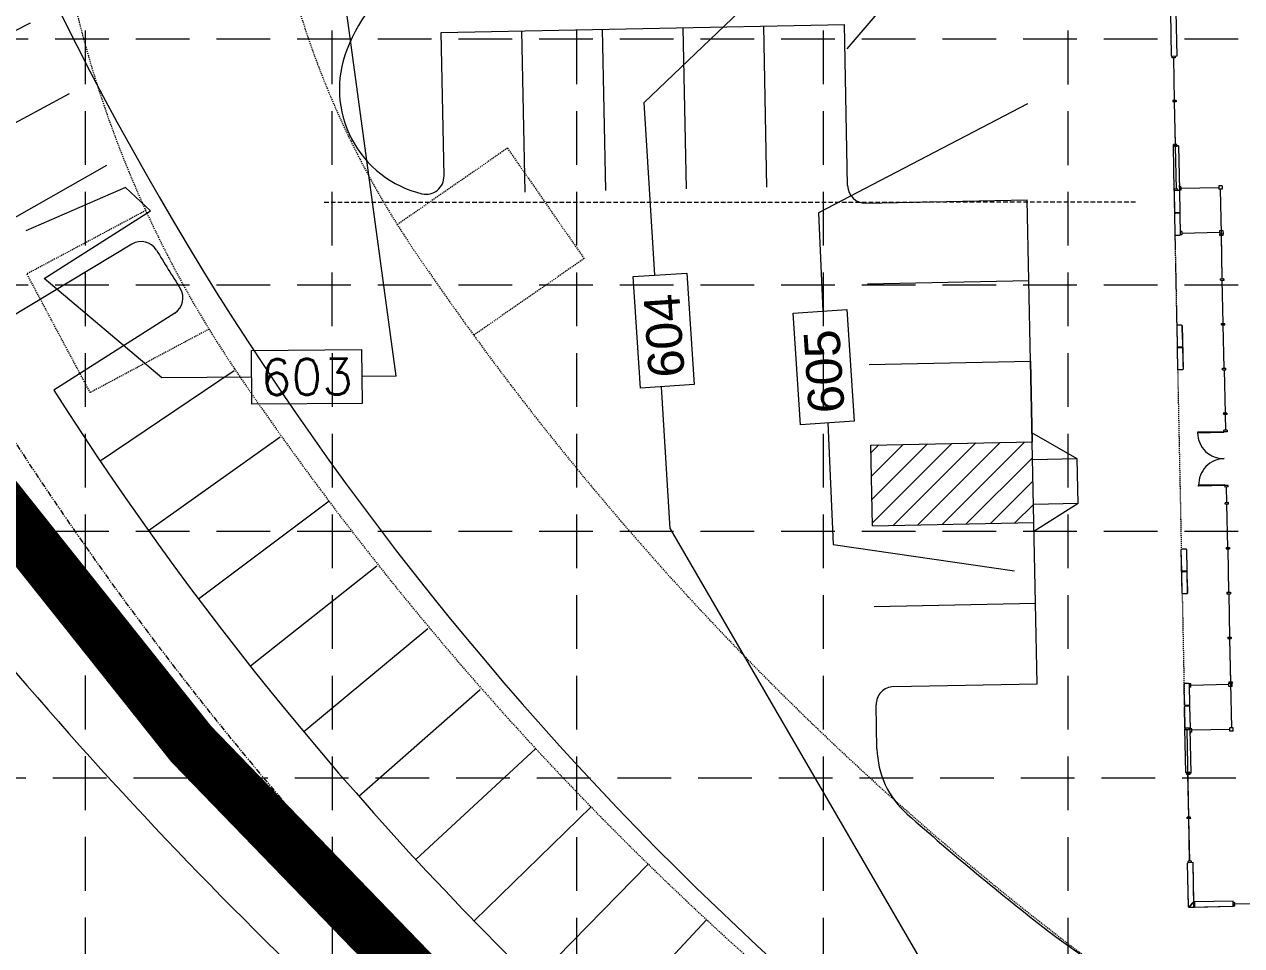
# Model space of a CAD drawing. Extents: x 2140663 to 2528301, y 336313 to 7007653.
# Drawn here: x 2527414.5 to 2527550.3, y 7006232.9 to 7006335.7 of the extents above; entities that cross this region are included whole.
import ezdxf

# ---------------------------------------------------------------- set-up
doc = ezdxf.new("R2010")
doc.units = 0
doc.header["$MEASUREMENT"] = 0
for name, pattern in [('HIDDEN', [0.375, 0.25, -0.125]), ('PHANTOM2', [1.25, 0.625, -0.125, 0.125, -0.125, 0.125, -0.125]), ('xdrc002ar$0$HIDDEN2', [0.1875, 0.125, -0.0625]), ('xdrc002ar$0$xdrc002WS$0$DASHED', [0.75, 0.5, -0.25]), ('xdrc002ar$0$XR3$0$HIDDEN2', [0.1875, 0.125, -0.0625]), ('xdrc002pt$0$HIDDEN2', [0.1875, 0.125, -0.0625])]:
    doc.linetypes.add(name, pattern=pattern)
for name, color, linetype in [('1 PROPOSED CONTOURS', 43, 'Continuous'), ('GRID', 254, 'HIDDEN'), ('LIMITS OF DISTURBANCE', 1, 'HIDDEN'), ('xdrc002ar$0$BASE1$0$awa', 7, 'Continuous'), ('xdrc002ar$0$WINDOWS', 8, 'Continuous'), ('xdrc002ar$0$xdrc002ar$0$C-PKNG-FACE-N', 1, 'Continuous'), ('xdrc002ar$0$xdrc002ar$0$C-PKNG-STRP-N', 6, 'Continuous'), ('xdrc002ar$0$xdrc002ar$0$l-walk-n', 2, 'Continuous'), ('xdrc002ar$0$xdrc002WS$0$C-SSWR-SERV-N', 7, 'xdrc002ar$0$xdrc002WS$0$DASHED'), ('xdrc002ar$0$XR3$0$BASE1$0$awa', 4, 'Continuous'), ('xdrc002ar$0$XR3$0$WINDOWS', 2, 'Continuous'), ('xdrc002bs$0$v-rail-road-exist-demo', 14, 'xdrc002bs$0$TRACKS'), ('xdrc002bs$0$v-rail-road-exst', 14, 'xdrc002bs$0$TRACKS'), ('xdrc002pt$0$V-ESMT-ACCS-N', 2, 'xdrc002pt$0$HIDDEN2'), ('xdrc002pt$0$v-prop-line', 3, 'PHANTOM2')]:
    doc.layers.add(name, color=color, linetype=linetype)
doc.styles.get("Standard").update_dxf_attribs({"font": 'ARIAL.TTF'})
doc.linetypes.add('xdrc002bs$0$TRACKS', pattern='A,0.15,[130,ltypeshp.shx,S=0.25,R=0,X=0,Y=0],0.15', length=0.3)

msp = doc.modelspace()

# ---------------------------------------------------------------- hatches: boundary and pattern name
at = {"layer": 'xdrc002ar$0$xdrc002ar$0$C-PKNG-STRP-N', "lineweight": 0}
h = msp.add_hatch(dxfattribs=at)
h.set_pattern_fill('ANSI31', scale=15, style=0)
h.set_pattern_definition([(45, (0, -12.47937491443008), (-1.325825214724776, 1.325825214724777), [])])
h.paths.add_polyline_path([(2527526.956444144, 7006289.097603901), (2527508.960125435, 7006288.732279034), (2527509.142787528, 7006279.734136461), (2527527.139116655, 7006280.099461542)])

# ---------------------------------------------------------------- linework, layer by layer
at = {"layer": '1 PROPOSED CONTOURS', "color": 43, "lineweight": 0}
for p, q in [((2527483.662447914, 7006326.966775159), (2527506.096656164, 7006348.375172753)), ((2527506.317761668, 7006332.950467709), (2527517.583468629, 7006346.184811178)), ((2527456.007538206, 7006296.421548789, 603), (2527450.52705451, 7006336.636032698, 603)), ((2527484.847857965, 7006307.695298392), (2527483.662447914, 7006326.966775159)), ((2527526.446435927, 7006326.814785193), (2527503.123218398, 7006314.6518237)), ((2527503.123218398, 7006314.6518237), (2527503.611105037, 7006303.678156928)), ((2527482.453932407, 7006307.537090255), (2527488.440872565, 7006307.932751117)), ((2527483.276655786, 7006295.088055952), (2527482.453932407, 7006307.537090255)), ((2527488.440872565, 7006307.932751117), (2527489.263595947, 7006295.483716817)), ((2527500.305123506, 7006303.459673451), (2527506.292063664, 7006303.855334314)), ((2527501.127846885, 7006291.010639149), (2527500.305123506, 7006303.459673451)), ((2527506.292063664, 7006303.855334314), (2527507.114787045, 7006291.406300013)), ((2527489.263595947, 7006295.483716817), (2527483.276655786, 7006295.088055952)), ((2527486.588723046, 7006279.39366477), (2527485.613842613, 7006295.242514379)), ((2527507.114787045, 7006291.406300013), (2527501.127846885, 7006291.010639149)), ((2527504.165374948, 7006291.211381255), (2527504.768583076, 7006277.643875101)), ((2527486.588723046, 7006279.39366477), (2527514.613686951, 7006231.10581178)), ((2527504.768583076, 7006277.643875101), (2527524.991266046, 7006274.685956298))]:
    msp.add_line(p, q, dxfattribs=at)
at = {"layer": '1 PROPOSED CONTOURS', "color": 43, "lineweight": 0, "extrusion": (-0.3988308467314095, 0.9170245120472557, 0), "elevation": 5416949.513630029}
msp.add_lwpolyline([(-5112046.929398056, 603.0000000000002), (-5112034.823138246, 603.0000000000002)], dxfattribs=at)
at = {"layer": '1 PROPOSED CONTOURS', "color": 43, "lineweight": 0, "extrusion": (0.6828087356608901, 0.7305971738962429, 0), "elevation": 6844544.158706039}
msp.add_lwpolyline([(2937440.823602217, 603.0000000000005), (2937444.65498633, 603.0000000000005)], dxfattribs=at)
at = {"layer": '1 PROPOSED CONTOURS', "color": 43, "lineweight": 0, "extrusion": (-0.5382053136360135, 0.8428137637544609, 0), "elevation": 4544743.117800077}
msp.add_lwpolyline([(-5900973.43519097, 603), (-5900987.487349097, 603)], dxfattribs=at)
at = {"layer": '1 PROPOSED CONTOURS', "color": 43, "lineweight": 0, "extrusion": (1, 0, 0)}
for points, elevation in [([(7006314.87380118, 603), (7006314.87380118, 603)], 2527428.578969968), ([(7006307.310855008, 603), (7006307.310855008, 603)], 2527416.735617687)]:
    msp.add_lwpolyline(points, dxfattribs=dict(at, elevation=elevation))
at = {"layer": '1 PROPOSED CONTOURS', "color": 43, "lineweight": 0, "extrusion": (0.6448190577546232, 0.764335255471341, 0), "elevation": 6984894.16636735}
msp.add_lwpolyline([(2585989.578777582, 603.0000000000005), (2586006.762223966, 603.0000000000005)], dxfattribs=at)
at = {"layer": '1 PROPOSED CONTOURS', "color": 43, "linetype": 'Continuous', "lineweight": 0, "elevation": 603}
for points in [[(2527439.862112425, 7006299.303705405), (2527452.147499028, 7006299.393435748)], [(2527439.905934221, 7006293.303865436), (2527439.862112425, 7006299.303705405)], [(2527452.191320823, 7006293.39359578), (2527439.905934221, 7006293.303865436)]]:
    msp.add_lwpolyline(points, dxfattribs=at)
at = {"layer": '1 PROPOSED CONTOURS', "color": 43, "linetype": 'Continuous', "lineweight": 0, "extrusion": (0.9999733281205588, 0.007303632486191907, 0), "elevation": 2578556.171457941}
msp.add_lwpolyline([(6987652.940651229, 603.0000000000005), (6987646.940651229, 603.0000000000005)], dxfattribs=at)
at = {"layer": '1 PROPOSED CONTOURS', "color": 43, "lineweight": 0, "elevation": 603}
for points in [[(2527439.884023323, 7006296.30378542), (2527429.86953157, 7006296.230641301)], [(2527456.007538206, 7006296.421548789), (2527452.169409925, 7006296.393515763)]]:
    msp.add_lwpolyline(points, dxfattribs=at)
at = {"layer": 'GRID', "color": 253, "linetype": 'HIDDEN', "lineweight": 0, "ltscale": 24}
for p, q in [((2527421.368363672, 7006032.007577593), (2527421.22060479, 7007623.464267181)), ((2527448.923389785, 7006032.003245368), (2527448.642908241, 7007623.487741725)), ((2527476.162591924, 7006031.998962794), (2527476.168752994, 7007623.471191216)), ((2527503.695680559, 7006031.994634018), (2527503.666313902, 7007623.464716725)), ((2527530.983350792, 7006031.990343825), (2527531.038154987, 7007623.461265043)), ((2527228.947377252, 7006334.061803108), (2528272.331315909, 7006334.061803108)), ((2527228.947377252, 7006306.604331039), (2528272.331315909, 7006306.604331039)), ((2527228.947377252, 7006279.146858971), (2528272.331315909, 7006279.146858971)), ((2527228.686696025, 7006251.597585191), (2528272.070634682, 7006251.597585191))]:
    msp.add_line(p, q, dxfattribs=at)
at = {"layer": 'LIMITS OF DISTURBANCE', "ltscale": 70, "const_width": 6}
msp.add_lwpolyline([(2527323.279507909, 7007478.034385583), (2527323.279507909, 7007463.102355542), (2527345.362386929, 7006446.874516389, 0.3527120601780434), (2527681.725039883, 7006131.321992346), (2528205.897920626, 7006144.525554366), (2528183.386823632, 7007495.015237641)], format="xyb", close=True, dxfattribs=at)
at = {"layer": 'xdrc002ar$0$BASE1$0$awa', "color": 7, "lineweight": 0}
for p, q in [((2527542.384263408, 7006337.020264111), (2527542.482590694, 7006332.176857538)), ((2527542.98703482, 7006337.094967849), (2527543.087901224, 7006332.126633256)), ((2527542.546346361, 7006332.115639006), (2527542.482590694, 7006332.176857538)), ((2527543.087901224, 7006332.126633256), (2527542.546346361, 7006332.115639006)), ((2527542.850802531, 7006317.118733534), (2527542.789583999, 7006317.054977867)), ((2527542.78959299, 7006317.05498723), (2527542.837163673, 7006314.711749978)), ((2527543.392357394, 7006317.129727783), (2527542.850802531, 7006317.118733534)), ((2527543.392357394, 7006317.129727783), (2527543.442464839, 7006314.661534687)), ((2527542.900909976, 7006314.650540438), (2527542.83715431, 7006314.711758969)), ((2527542.902178544, 7006314.588053338), (2527542.840960011, 7006314.52429767)), ((2527542.840969002, 7006314.524307034), (2527542.888541608, 7006312.180975101)), ((2527543.442464839, 7006314.661534687), (2527542.900909976, 7006314.650540438)), ((2527543.443733406, 7006314.599047587), (2527542.902178544, 7006314.588053338)), ((2527543.443733406, 7006314.599047587), (2527543.492574207, 7006312.193246908)), ((2527542.952287911, 7006312.119765558), (2527542.888532244, 7006312.180984092)), ((2527543.431355674, 7006312.129491241), (2527542.952287911, 7006312.119765558)), ((2527543.492574207, 7006312.193246908), (2527543.431355674, 7006312.129491241)), ((2527543.481579957, 7006312.734801771), (2527543.492574207, 7006312.193246908)), ((2527547.991603902, 7006307.137691337), (2527548.366526509, 7006307.14530274)), ((2527543.15525867, 7006302.121829629), (2527543.094040137, 7006302.058073961)), ((2527543.094049128, 7006302.058083325), (2527543.141619811, 7006299.714846082)), ((2527543.634326433, 7006302.131555311), (2527543.15525867, 7006302.121829629)), ((2527543.6980821, 7006302.070336778), (2527543.634326433, 7006302.131555311)), ((2527543.6980821, 7006302.070336778), (2527543.74565241, 7006299.72711789)), ((2527543.729373425, 7006300.528988322), (2527543.6980821, 7006302.070336778)), ((2527548.093089281, 7006302.138723372), (2527548.468011888, 7006302.146334775)), ((2527543.205366114, 7006299.653636542), (2527543.141610448, 7006299.714855073)), ((2527543.206636604, 7006299.59105475), (2527543.145418072, 7006299.527299084)), ((2527543.145427063, 7006299.527308447), (2527543.192997746, 7006297.184071205)), ((2527543.684433878, 7006299.663362225), (2527543.205366114, 7006299.653636542)), ((2527543.685704367, 7006299.600780431), (2527543.206636604, 7006299.59105475)), ((2527543.74565241, 7006299.72711789), (2527543.684433878, 7006299.663362225)), ((2527543.749460034, 7006299.5395619), (2527543.685704367, 7006299.600780431)), ((2527543.749460034, 7006299.5395619), (2527543.797030345, 7006297.196343012)), ((2527543.256744049, 7006297.122861662), (2527543.192988382, 7006297.184080196)), ((2527543.735811812, 7006297.132587345), (2527543.256744049, 7006297.122861662)), ((2527543.797030345, 7006297.196343012), (2527543.735811812, 7006297.132587344)), ((2527543.786036095, 7006297.737897875), (2527543.797030345, 7006297.196343012)), ((2527548.194574661, 7006297.139755405), (2527548.569497267, 7006297.147366811)), ((2527543.662685567, 7006277.126989801), (2527543.601467034, 7006277.063234136)), ((2527543.649047637, 7006274.719960496), (2527543.601476025, 7006277.063243499)), ((2527544.14175333, 7006277.136715484), (2527543.662685567, 7006277.126989801)), ((2527544.205508997, 7006277.075496952), (2527544.14175333, 7006277.136715485)), ((2527544.216503246, 7006276.533942089), (2527544.205508997, 7006277.075496952)), ((2527544.253080236, 7006274.732232303), (2527544.205508997, 7006277.075496952)), ((2527548.597133332, 7006277.31051581), (2527548.972055939, 7006277.318127214)), ((2527543.71279394, 7006274.658750955), (2527543.649038274, 7006274.719969487)), ((2527543.71406443, 7006274.596169163), (2527543.652845898, 7006274.532413497)), ((2527543.700424643, 7006272.189231379), (2527543.652854889, 7006274.53242286)), ((2527544.191861704, 7006274.668476637), (2527543.71279394, 7006274.658750955)), ((2527544.193132193, 7006274.605894845), (2527543.71406443, 7006274.596169163)), ((2527544.253080236, 7006274.732232303), (2527544.191861704, 7006274.668476637)), ((2527544.25688786, 7006274.544676313), (2527544.193132193, 7006274.605894845)), ((2527544.304457242, 7006272.201503186), (2527544.25688786, 7006274.544676313)), ((2527544.273165916, 7006273.742851642), (2527544.304457242, 7006272.201503186)), ((2527543.764170946, 7006272.128021836), (2527543.700415279, 7006272.18924037)), ((2527544.243238709, 7006272.137747519), (2527543.764170946, 7006272.128021836)), ((2527544.304457242, 7006272.201503186), (2527544.243238709, 7006272.137747519)), ((2527548.698618711, 7006272.311547846), (2527549.073541319, 7006272.319159249)), ((2527548.800104091, 7006267.31257988), (2527549.175026698, 7006267.320191284)), ((2527543.967141705, 7006262.130085906), (2527543.905923172, 7006262.066330239)), ((2527543.953503775, 7006259.7230566), (2527543.905932163, 7006262.066339603)), ((2527544.446209468, 7006262.139811588), (2527543.967141705, 7006262.130085906)), ((2527544.509965135, 7006262.078593056), (2527544.446209468, 7006262.139811588)), ((2527544.520959384, 7006261.537038193), (2527544.509965135, 7006262.078593056)), ((2527544.558804941, 7006259.672841308), (2527544.509965135, 7006262.078593056)), ((2527544.017250078, 7006259.661847059), (2527543.953494412, 7006259.723065591)), ((2527544.018518646, 7006259.59935996), (2527543.957300114, 7006259.535604293)), ((2527544.004880781, 7006257.192327492), (2527543.957309105, 7006259.535613656)), ((2527544.558804941, 7006259.672841308), (2527544.017250078, 7006259.661847059)), ((2527544.560073508, 7006259.610354209), (2527544.018518646, 7006259.59935996)), ((2527544.610181947, 7006257.142112199), (2527544.560073508, 7006259.610354209)), ((2527544.068627084, 7006257.131117949), (2527544.004871417, 7006257.192336483)), ((2527544.610181947, 7006257.142112199), (2527544.068627084, 7006257.131117949)), ((2527544.37308319, 7006242.134215631), (2527544.311864658, 7006242.070459964)), ((2527544.410745427, 7006237.199789915), (2527544.311864658, 7006242.070459965)), ((2527544.914638053, 7006242.145209881), (2527544.37308319, 7006242.134215631)), ((2527545.014787389, 7006237.212052732), (2527544.914638053, 7006242.145209881)), ((2527544.477892286, 7006237.135315141), (2527544.410745427, 7006237.199789915)), ((2527544.477828154, 7006237.135314014), (2527544.414072486, 7006237.196532546)), ((2527544.950312637, 7006237.144905893), (2527544.477828154, 7006237.135314014)), ((2527544.950312637, 7006237.144905893), (2527545.01478739, 7006237.212052732)), ((2527549.398779921, 7006237.839506304), (2527545.066341018, 7006237.751552308)), ((2527545.14442135, 7006237.148846525), (2527545.077274489, 7006237.213321298)), ((2527549.348556736, 7006237.234195797), (2527545.144421349, 7006237.148846526)), ((2527549.409766575, 7006237.298325579), (2527549.348556736, 7006237.234195797)), ((2527549.409766575, 7006237.298325579), (2527549.398779921, 7006237.839506304))]:
    msp.add_line(p, q, dxfattribs=at)
at = {"layer": 'xdrc002ar$0$BASE1$0$awa', "color": 7, "linetype": 'xdrc002ar$0$HIDDEN2', "lineweight": 0}
for p, q in [((2527542.888541608, 7006312.180975101), (2527543.094058152, 7006302.058092724)), ((2527543.192988382, 7006297.184080196), (2527543.601485049, 7006277.063252897)), ((2527543.700424643, 7006272.189231379), (2527543.905941187, 7006262.066349001))]:
    msp.add_line(p, q, dxfattribs=at)
at = {"layer": 'xdrc002ar$0$BASE1$0$awa', "color": 7, "linetype": 'Continuous', "lineweight": 0}
msp.add_line((2527545.066347933, 7006237.751541723), (2527545.077274489, 7006237.213321298), dxfattribs=at)
at = {"layer": 'xdrc002ar$0$WINDOWS', "color": 7, "linetype": 'Continuous', "lineweight": 0}
for p, q in [((2527542.546346361, 7006332.115639006), (2527542.549729207, 7006331.94900674)), ((2527542.924651804, 7006331.956618143), (2527542.549729207, 7006331.94900674)), ((2527542.716361472, 7006331.952389586), (2527542.812772615, 7006327.203368433)), ((2527542.921268959, 7006332.12325041), (2527542.924651804, 7006331.956618143)), ((2527543.021062947, 7006327.20759699), (2527542.64614035, 7006327.199985587)), ((2527542.64614035, 7006327.199985587), (2527542.649523195, 7006327.033353321)), ((2527543.024445793, 7006327.040964725), (2527542.649523195, 7006327.033353321)), ((2527542.816155461, 7006327.036736168), (2527542.914257962, 7006322.204402063)), ((2527543.021062947, 7006327.20759699), (2527543.024445793, 7006327.040964725)), ((2527543.122548294, 7006322.208630621), (2527542.747625696, 7006322.201019217)), ((2527542.751008543, 7006322.034386952), (2527542.747625696, 7006322.201019217)), ((2527543.12593114, 7006322.041998357), (2527542.751008543, 7006322.034386952)), ((2527542.917640808, 7006322.037769799), (2527543.014051951, 7006317.288748645)), ((2527543.12593114, 7006322.041998357), (2527543.122548294, 7006322.208630621)), ((2527543.222342283, 7006317.292977203), (2527542.847419685, 7006317.285365799)), ((2527542.850802531, 7006317.118733534), (2527542.847419685, 7006317.285365799)), ((2527543.225725129, 7006317.126344937), (2527543.222342283, 7006317.292977203)), ((2527543.651595068, 7006312.571552351), (2527543.484962803, 7006312.568169505)), ((2527543.659206472, 7006312.196629754), (2527543.492574207, 7006312.193246908)), ((2527543.651595068, 7006312.571552351), (2527543.659206472, 7006312.196629754)), ((2527547.883775692, 7006312.449094799), (2527543.655823626, 7006312.363262019)), ((2527548.254469732, 7006312.664996535), (2527547.879547135, 7006312.657385131)), ((2527547.879547135, 7006312.657385131), (2527547.887158538, 7006312.282462533)), ((2527548.262081136, 7006312.290073936), (2527547.887158538, 7006312.282462533)), ((2527548.175745673, 7006307.30813059), (2527548.074683147, 7006312.286269519)), ((2527548.254469732, 7006312.664996535), (2527548.262081136, 7006312.290073936)), ((2527547.988221065, 7006307.304323602), (2527548.363143662, 7006307.311935007)), ((2527547.991603911, 7006307.137691337), (2527547.988221065, 7006307.304323602)), ((2527548.277231053, 7006302.309162624), (2527548.179128516, 7006307.141498324)), ((2527548.366526509, 7006307.14530274), (2527548.363143662, 7006307.311935007)), ((2527548.089706445, 7006302.305355637), (2527548.464629041, 7006302.312967041)), ((2527548.09308929, 7006302.138723372), (2527548.089706445, 7006302.305355637)), ((2527548.378716432, 7006297.310194658), (2527548.280613896, 7006302.142530358)), ((2527548.468011888, 7006302.146334775), (2527548.464629041, 7006302.312967041)), ((2527548.191191824, 7006297.306387671), (2527548.566114421, 7006297.313999075)), ((2527548.19457467, 7006297.139755406), (2527548.191191824, 7006297.306387671)), ((2527548.382099278, 7006297.143562393), (2527548.480201811, 7006292.311226694)), ((2527548.569497267, 7006297.147366811), (2527548.566114421, 7006297.313999075)), ((2527548.667950645, 7006292.315038233), (2527548.293028048, 7006292.307426829)), ((2527548.293028048, 7006292.307426829), (2527548.296410894, 7006292.140794564)), ((2527548.671333491, 7006292.148405967), (2527548.296410894, 7006292.140794564)), ((2527548.483584657, 7006292.144594427), (2527548.519104586, 7006290.394955641)), ((2527548.667950645, 7006292.315038233), (2527548.671333491, 7006292.148405967)), ((2527548.334962754, 7006290.224516401), (2527545.418898107, 7006290.165316609)), ((2527545.418898107, 7006290.165316609), (2527545.42058953, 7006290.082000477)), ((2527548.336654176, 7006290.141200269), (2527545.42058953, 7006290.082000477)), ((2527548.70650248, 7006290.398760055), (2527548.331579883, 7006290.391148652)), ((2527548.334962729, 7006290.224516387), (2527548.331579883, 7006290.391148652)), ((2527548.709885326, 7006290.23212779), (2527548.334962729, 7006290.224516387)), ((2527548.336654176, 7006290.141200269), (2527548.334962754, 7006290.224516401)), ((2527548.70650248, 7006290.398760055), (2527548.709885326, 7006290.23212779)), ((2527548.455053787, 7006284.309070947), (2527545.53898914, 7006284.249871129)), ((2527545.540680564, 7006284.166554996), (2527545.53898914, 7006284.249871129)), ((2527548.45674521, 7006284.225754814), (2527545.540680564, 7006284.166554996)), ((2527548.455053787, 7006284.309070947), (2527548.45674521, 7006284.225754814)), ((2527548.831667781, 7006284.233366231), (2527548.456745184, 7006284.225754828)), ((2527548.456745184, 7006284.225754828), (2527548.46012803, 7006284.059122562)), ((2527548.835050628, 7006284.066733966), (2527548.46012803, 7006284.059122562)), ((2527548.68317257, 7006282.313290762), (2527548.647652733, 7006284.062929551)), ((2527548.835050628, 7006284.066733966), (2527548.831667781, 7006284.233366231)), ((2527548.870921404, 7006282.317102301), (2527548.495998807, 7006282.309490898)), ((2527548.499381653, 7006282.142858633), (2527548.495998807, 7006282.309490898)), ((2527548.87430425, 7006282.150470037), (2527548.499381653, 7006282.142858633)), ((2527548.784657949, 7006277.314322798), (2527548.686555416, 7006282.146658498)), ((2527548.87430425, 7006282.150470037), (2527548.870921404, 7006282.317102301)), ((2527548.597133342, 7006277.310515811), (2527548.600516187, 7006277.143883545)), ((2527548.600516187, 7006277.143883545), (2527548.975438784, 7006277.151494948)), ((2527548.788040795, 7006277.147690532), (2527548.886143326, 7006272.315354832)), ((2527548.972055939, 7006277.318127214), (2527548.975438784, 7006277.151494948)), ((2527548.698618721, 7006272.311547846), (2527548.702001567, 7006272.144915579)), ((2527548.702001567, 7006272.144915579), (2527549.076924163, 7006272.152526983)), ((2527548.889526175, 7006272.148722567), (2527548.987628705, 7006267.316386866)), ((2527549.073541319, 7006272.319159249), (2527549.076924163, 7006272.152526983)), ((2527548.8001041, 7006267.31257988), (2527548.803486947, 7006267.145947615)), ((2527548.803486947, 7006267.145947615), (2527549.178409543, 7006267.153559018)), ((2527548.991011554, 7006267.149754602), (2527549.092074075, 7006262.17161567)), ((2527549.175026698, 7006267.320191284), (2527549.178409543, 7006267.153559018)), ((2527544.6765974, 7006262.081975902), (2527544.509965135, 7006262.078593056)), ((2527544.684208804, 7006261.707053305), (2527544.517576538, 7006261.703670459)), ((2527544.684208804, 7006261.707053305), (2527544.6765974, 7006262.081975902)), ((2527548.907932312, 7006262.001176418), (2527544.679980246, 7006261.915343637)), ((2527548.904549466, 7006262.167808684), (2527549.279472064, 7006262.175420086)), ((2527548.91216087, 7006261.792886086), (2527548.904549466, 7006262.167808684)), ((2527549.287083467, 7006261.800497489), (2527548.91216087, 7006261.792886086)), ((2527549.287083467, 7006261.800497489), (2527549.279472064, 7006262.175420087)), ((2527544.068627084, 7006257.131117949), (2527544.07200993, 7006256.964485685)), ((2527544.446932527, 7006256.972097089), (2527544.07200993, 7006256.964485685)), ((2527544.436538686, 7006247.219880962), (2527544.238642196, 7006256.967868502)), ((2527544.443549681, 7006257.138729353), (2527544.446932527, 7006256.972097089)), ((2527544.543317003, 7006252.224389497), (2527544.168394405, 7006252.216778093)), ((2527544.168394405, 7006252.216778093), (2527544.171777252, 7006252.050145828)), ((2527544.546699849, 7006252.057757231), (2527544.171777252, 7006252.050145828)), ((2527544.543317003, 7006252.224389497), (2527544.546699849, 7006252.057757231)), ((2527544.644829018, 7006247.224109519), (2527544.26990642, 7006247.216498116)), ((2527544.273289267, 7006247.049865849), (2527544.26990642, 7006247.216498116)), ((2527544.648211864, 7006247.057477253), (2527544.273289267, 7006247.049865849)), ((2527544.53633261, 7006242.304230714), (2527544.439921532, 7006247.053248696)), ((2527544.648211864, 7006247.057477253), (2527544.644829018, 7006247.224109519)), ((2527544.744622942, 7006242.3084593), (2527544.369700344, 7006242.300847896)), ((2527544.37308319, 7006242.134215631), (2527544.369700344, 7006242.300847896)), ((2527544.748005787, 7006242.141827034), (2527544.744622942, 7006242.3084593)), ((2527549.568787436, 7006237.676631021), (2527549.402155171, 7006237.673248176)), ((2527549.409766574, 7006237.298325579), (2527549.402155171, 7006237.673248176)), ((2527549.57639884, 7006237.301708424), (2527549.409766574, 7006237.298325579)), ((2527549.57639884, 7006237.301708424), (2527549.568787436, 7006237.676631021)), ((2527553.696318854, 7006237.593724194), (2527549.572170282, 7006237.509998756))]:
    msp.add_line(p, q, dxfattribs=at)
for centre, start, end in [((2527548.336654176, 7006290.141200269), 181.1630167936717, 271.163787429642), ((2527548.455053787, 7006284.309070947), 91.16224679789978, 181.1630174344116)]:
    msp.add_arc(centre, 2.916665500050441, start, end, dxfattribs=at)
at = {"layer": 'xdrc002ar$0$xdrc002ar$0$C-PKNG-FACE-N', "color": 7, "linetype": 'Continuous', "lineweight": 0}
for p, q in [((2527461.015902451, 7006334.768676668), (2527506.006615315, 7006335.681987142)), ((2527508.412139151, 7006315.726706755), (2527526.408426612, 7006316.092030992)), ((2527426.513193901, 7006311.156612497), (2527412.809256908, 7006302.887303637)), ((2527431.287116455, 7006303.467467578), (2527417.797373138, 7006294.853166478)), ((2527511.507766083, 7006261.778444254), (2527527.504461677, 7006262.103176818))]:
    msp.add_line(p, q, dxfattribs=at)
at = {"layer": 'xdrc002ar$0$xdrc002ar$0$C-PKNG-FACE-N', "color": 7, "lineweight": 0}
for p, q in [((2527461.340653534, 7006318.771981454), (2527461.015902451, 7006334.768676668)), ((2527506.371960383, 7006317.685700103), (2527506.006615315, 7006335.681987142)), ((2527527.504461676, 7006262.103176821), (2527526.408426612, 7006316.092030991)), ((2527509.64820681, 7006254.840195241), (2527509.548770468, 7006259.738263124))]:
    msp.add_line(p, q, dxfattribs=at)
for centre, radius, start, end in [((2527469.107092266, 7006325.535120389), 20, 91.16294332358687, 158.5649027884779), ((2527461.660435213, 7006328.458696751), 12, 158.5649027891432, 256.5888698397358), ((2527459.341066342, 7006318.731387563), 1.9999992, 256.5888698342378, 1.163009648537439), ((2527508.371547575, 7006317.726293994), 1.9999992, 181.1630096493555, 271.1629433244247), ((2527511.548357659, 7006259.778857014), 1.9999992, 91.16294332327992, 181.1630096494876), ((2527519.646142767, 7006255.043164699), 9.999996000000001, 181.1630096563454, 228.5543002382643)]:
    msp.add_arc(centre, radius, start, end, dxfattribs=at)
at = {"layer": 'xdrc002ar$0$xdrc002ar$0$C-PKNG-FACE-N', "color": 7, "linetype": 'Continuous', "lineweight": 0}
for centre, radius, start, end in [((2527427.546495185, 7006309.444220818), 1.9999992, 31.42908751527481, 121.1078641872133), ((2527731.944868506, 7006495.461958744), 354.7365581038806, 211.4290875152748, 212.2403268546641), ((2527430.210706258, 7006305.153094431), 1.9999992, 302.5615502703853, 32.2403268546641), ((2527731.944868506, 7006495.461958744), 372.7365509038806, 212.5615500005456, 241.6352742684922), ((2527731.944868506, 7006495.461958744), 330.7365677038806, 228.5543002362898, 232.0748417000881), ((2527619.754177943, 7006357.529053601), 153.02239237876, 233.4677340327644, 248.9684166535905)]:
    msp.add_arc(centre, radius, start, end, dxfattribs=at)
at = {"layer": 'xdrc002ar$0$xdrc002ar$0$C-PKNG-STRP-N', "color": 7, "linetype": 'Continuous', "lineweight": 0}
for p, q in [((2527415.163689531, 7006335.81324967), (2527399.089623277, 7006327.712377217)), ((2527470.379390938, 7006316.95501006), (2527470.01404587, 7006334.951297099)), ((2527479.377533299, 7006317.137682571), (2527479.012188231, 7006335.13396961)), ((2527488.375675661, 7006317.320355082), (2527488.010330593, 7006335.31664212)), ((2527497.373818022, 7006317.503027592), (2527497.008472954, 7006335.499314631)), ((2527419.516987749, 7006327.936148058), (2527403.452370536, 7006319.322198446)), ((2527423.669051564, 7006319.951143282), (2527408.026563192, 7006311.045398039)), ((2527508.594801246, 7006306.728564181), (2527526.591088706, 7006307.093888417)), ((2527508.77746334, 7006297.730421608), (2527526.7737508, 7006298.095745844)), ((2527437.90769427, 7006297.017594188), (2527422.987701115, 7006286.948158007)), ((2527443.036640773, 7006289.622065608), (2527428.376899906, 7006279.177366552)), ((2527508.960125434, 7006288.732279035), (2527526.956444144, 7006289.097603902)), ((2527448.534097433, 7006282.496203871), (2527433.961500568, 7006271.545794047)), ((2527509.142787528, 7006279.734136461), (2527527.139116655, 7006280.099461542)), ((2527453.849009545, 7006275.233171142), (2527439.737908383, 7006264.058352817)), ((2527509.325449622, 7006270.735993888), (2527527.321789166, 7006271.10131918)), ((2527459.525472078, 7006268.249067168), (2527445.70240517, 7006256.719862406)), ((2527465.377286616, 7006261.411216496), (2527451.851151678, 7006249.535046486)), ((2527471.568394631, 7006254.878979762), (2527458.180190054, 7006242.508529805)), ((2527477.75551752, 7006248.350947717), (2527464.6854464, 7006235.644835223)), ((2527484.106258053, 7006241.981977101), (2527471.362733383, 7006228.948380788)), ((2527490.616528357, 7006235.776167518), (2527478.207752941, 7006222.423476906))]:
    msp.add_line(p, q, dxfattribs=at)
at = {"layer": 'xdrc002ar$0$xdrc002ar$0$C-PKNG-STRP-N', "color": 7, "lineweight": 0}
msp.add_line((2527526.773718739, 7006298.096045252), (2527526.956412895, 7006289.097603272), dxfattribs=at)
msp.add_lwpolyline([(2527509.142787528, 7006279.734136462), (2527508.960125434, 7006288.732279035)], dxfattribs=at)
at = {"layer": 'xdrc002ar$0$xdrc002ar$0$l-walk-n', "color": 7, "lineweight": 0}
for p, q in [((2527531.99600811, 7006287.199496692), (2527526.936147272, 7006290.09739391)), ((2527531.99600811, 7006287.199496692), (2527526.997038133, 7006287.098011924)), ((2527532.097492879, 7006282.200526714), (2527531.99600811, 7006287.199496692)), ((2527532.097492878, 7006282.200526714), (2527527.098522901, 7006282.099041946)), ((2527532.097492878, 7006282.200526714), (2527527.159413762, 7006279.09965996))]:
    msp.add_line(p, q, dxfattribs=at)
at = {"layer": 'xdrc002ar$0$xdrc002WS$0$C-SSWR-SERV-N', "color": 7, "lineweight": 0}
msp.add_line((2527447.982741739, 7006315.853280534), (2527538.579823745, 7006315.86647638), dxfattribs=at)
at = {"layer": 'xdrc002ar$0$XR3$0$BASE1$0$awa', "color": 7, "lineweight": 0}
for p, q in [((2527542.382044296, 7006337.020217679), (2527542.48037021, 7006332.176811079)), ((2527542.98481573, 7006337.094921248), (2527543.085680725, 7006332.126586624)), ((2527542.544125858, 7006332.115592528), (2527542.480370209, 7006332.176811079)), ((2527543.085680725, 7006332.126586624), (2527542.544125858, 7006332.115592528)), ((2527542.747093814, 7006322.117654964), (2527542.685875264, 7006322.053899314)), ((2527542.685884255, 7006322.053908679), (2527542.784831491, 7006317.17989652)), ((2527543.288648681, 7006322.12864906), (2527542.747093814, 7006322.117654964)), ((2527543.288648681, 7006322.12864906), (2527543.388864093, 7006317.192168157)), ((2527542.848577777, 7006317.118686962), (2527542.784822127, 7006317.179905512)), ((2527543.327645543, 7006317.128412507), (2527542.848577777, 7006317.118686962)), ((2527543.388864093, 7006317.192168157), (2527543.327645543, 7006317.128412507)), ((2527543.377869997, 7006317.733723023), (2527543.388864093, 7006317.192168157)), ((2527547.887892356, 7006312.13661131), (2527548.262814964, 7006312.144222608)), ((2527547.989376318, 7006307.137643315), (2527548.364298926, 7006307.145254614)), ((2527543.153029663, 7006302.12178298), (2527543.091811113, 7006302.058027329)), ((2527543.091820104, 7006302.058036693), (2527543.190767339, 7006297.184024544)), ((2527543.63209743, 7006302.131508525), (2527543.153029663, 7006302.12178298)), ((2527543.695853079, 7006302.070289975), (2527543.63209743, 7006302.131508525)), ((2527543.695853079, 7006302.070289975), (2527543.794799942, 7006297.196296181)), ((2527543.727143968, 7006300.528941509), (2527543.695853079, 7006302.070289975)), ((2527548.09086028, 7006302.138675322), (2527548.465782888, 7006302.146286619)), ((2527543.254513626, 7006297.122814985), (2527543.190757976, 7006297.184033534)), ((2527543.733581392, 7006297.132540531), (2527543.254513626, 7006297.122814985)), ((2527543.794799942, 7006297.196296181), (2527543.733581392, 7006297.132540531)), ((2527543.783805846, 7006297.737851046), (2527543.794799942, 7006297.196296181)), ((2527548.192344243, 7006297.139707328), (2527548.567266851, 7006297.147318626)), ((2527543.660449474, 7006277.126943009), (2527543.599230923, 7006277.06318736)), ((2527543.69818715, 7006272.189184573), (2527543.599239914, 7006277.063196722)), ((2527544.13951724, 7006277.136668555), (2527543.660449474, 7006277.126943009)), ((2527544.20327289, 7006277.075450004), (2527544.13951724, 7006277.136668555)), ((2527544.302219753, 7006272.201456211), (2527544.20327289, 7006277.075450004)), ((2527544.214266986, 7006276.53389514), (2527544.20327289, 7006277.075450004)), ((2527548.594897292, 7006277.310467619), (2527548.9698199, 7006277.318078915)), ((2527544.270928864, 7006273.742804675), (2527544.302219753, 7006272.201456211)), ((2527543.761933436, 7006272.127975015), (2527543.698177787, 7006272.189193565)), ((2527544.241001202, 7006272.137700561), (2527543.761933436, 7006272.127975015)), ((2527544.302219753, 7006272.201456211), (2527544.241001202, 7006272.137700561)), ((2527548.696381254, 7006272.311499625), (2527549.071303863, 7006272.319110922)), ((2527548.797865217, 7006267.31253163), (2527549.172787825, 7006267.320142927)), ((2527548.899349179, 7006262.313563637), (2527549.274271787, 7006262.321174933)), ((2527544.066385323, 7006257.131071033), (2527544.005166772, 7006257.067315382)), ((2527544.104122998, 7006252.193312608), (2527544.005175763, 7006257.067324746)), ((2527544.545453089, 7006257.140796578), (2527544.066385323, 7006257.131071033)), ((2527544.609208738, 7006257.079578028), (2527544.545453089, 7006257.140796578)), ((2527544.70942415, 7006252.143097144), (2527544.609208738, 7006257.079578028)), ((2527544.620202834, 7006256.538023162), (2527544.609208738, 7006257.079578028)), ((2527544.167869284, 7006252.132103048), (2527544.104113635, 7006252.193321598)), ((2527544.70942415, 7006252.143097144), (2527544.167869284, 7006252.132103048)), ((2527544.370837177, 7006242.134168636), (2527544.309618626, 7006242.070412987)), ((2527544.40641192, 7006237.302501189), (2527544.309618627, 7006242.070412987)), ((2527544.912392043, 7006242.145162732), (2527544.370837177, 7006242.134168636)), ((2527545.00072834, 7006237.7938316), (2527544.912392043, 7006242.145162732)), ((2527544.470103437, 7006237.241281511), (2527544.406347787, 7006237.302500062)), ((2527544.47016757, 7006237.241282637), (2527544.40641192, 7006237.302501189)), ((2527545.000664207, 7006237.793830472), (2527544.470103437, 7006237.24128151)), ((2527545.045155105, 7006237.751109912), (2527544.514594335, 7006237.198560951)), ((2527544.514594335, 7006237.198560951), (2527544.578349985, 7006237.137342401)), ((2527544.514658605, 7006237.198562222), (2527544.578414255, 7006237.13734367)), ((2527549.346309335, 7006237.234147392), (2527544.578403275, 7006237.137354214)), ((2527545.00072834, 7006237.7938316), (2527545.00072834, 7006237.7938316)), ((2527545.045219376, 7006237.751111182), (2527545.045219375, 7006237.751111182)), ((2527549.39653269, 7006237.839457884), (2527545.064093763, 7006237.751505118)), ((2527549.407519191, 7006237.298277155), (2527549.346309335, 7006237.234147392)), ((2527549.407519191, 7006237.298277155), (2527549.39653269, 7006237.839457884))]:
    msp.add_line(p, q, dxfattribs=at)
at = {"layer": 'xdrc002ar$0$XR3$0$BASE1$0$awa', "color": 7, "linetype": 'xdrc002ar$0$XR3$0$HIDDEN2', "lineweight": 0}
for p, q in [((2527542.784831491, 7006317.17989652), (2527543.091829128, 7006302.058046092)), ((2527543.190757976, 7006297.184033534), (2527543.599248939, 7006277.063206121)), ((2527543.69818715, 7006272.189184573), (2527544.005184787, 7006257.067334145))]:
    msp.add_line(p, q, dxfattribs=at)
at = {"layer": 'xdrc002ar$0$XR3$0$WINDOWS', "color": 7, "linetype": 'Continuous', "lineweight": 0}
for p, q in [((2527542.544125858, 7006332.115592528), (2527542.547508657, 7006331.948960262)), ((2527542.922431256, 7006331.956571559), (2527542.547508657, 7006331.948960262)), ((2527542.714140924, 7006331.952343062), (2527542.810550719, 7006327.203321881)), ((2527542.919048458, 7006332.123203826), (2527542.922431257, 7006331.956571559)), ((2527543.018841053, 7006327.207550379), (2527542.643918453, 7006327.199939081)), ((2527542.643918453, 7006327.199939081), (2527542.647301252, 7006327.033306816)), ((2527543.022223852, 7006327.040918113), (2527542.647301252, 7006327.033306816)), ((2527542.813933518, 7006327.036689615), (2527542.910343282, 7006322.28767003)), ((2527543.018841053, 7006327.207550379), (2527543.022223852, 7006327.040918113)), ((2527543.118633615, 7006322.291898528), (2527542.743711016, 7006322.284287231)), ((2527542.747093814, 7006322.117654964), (2527542.743711016, 7006322.284287231)), ((2527543.122016414, 7006322.125266262), (2527543.118633615, 7006322.291898528)), ((2527543.547885063, 7006317.570473555), (2527543.381252796, 7006317.567090757)), ((2527543.55549636, 7006317.195550955), (2527543.388864093, 7006317.192168157)), ((2527543.547885063, 7006317.570473555), (2527543.55549636, 7006317.195550955)), ((2527547.780065652, 7006317.448014803), (2527543.552113561, 7006317.362183222)), ((2527548.150759753, 7006317.663916433), (2527547.775837153, 7006317.656305137)), ((2527547.775837153, 7006317.656305135), (2527547.78344845, 7006317.281382537)), ((2527548.15837105, 7006317.288993834), (2527547.78344845, 7006317.281382537)), ((2527548.072034175, 7006312.307050511), (2527547.97097306, 7006317.28518947)), ((2527548.150759753, 7006317.663916433), (2527548.15837105, 7006317.288993834)), ((2527547.884509566, 7006312.303243577), (2527548.259432165, 7006312.310854875)), ((2527547.887892365, 7006312.13661131), (2527547.884509565, 7006312.303243577)), ((2527548.173518137, 7006307.308082516), (2527548.075416971, 7006312.140418244)), ((2527548.262814964, 7006312.144222608), (2527548.259432165, 7006312.310854875)), ((2527547.985993528, 7006307.304275583), (2527548.360916127, 7006307.311886881)), ((2527547.989376327, 7006307.137643317), (2527547.985993528, 7006307.304275583)), ((2527548.2750021, 7006302.309114522), (2527548.176900933, 7006307.14145025)), ((2527548.364298926, 7006307.145254614), (2527548.360916127, 7006307.311886881)), ((2527548.08747749, 7006302.305307588), (2527548.462400089, 7006302.312918886)), ((2527548.090860289, 7006302.138675322), (2527548.08747749, 7006302.305307588)), ((2527548.376486061, 7006297.310146529), (2527548.278384895, 7006302.142482257)), ((2527548.465782888, 7006302.146286619), (2527548.462400089, 7006302.312918886)), ((2527548.188961452, 7006297.306339595), (2527548.563884052, 7006297.313950893)), ((2527548.192344251, 7006297.139707328), (2527548.188961452, 7006297.306339595)), ((2527548.37986886, 7006297.143514262), (2527548.477970023, 7006292.311178534)), ((2527548.567266851, 7006297.147318626), (2527548.563884052, 7006297.313950893)), ((2527548.665718859, 7006292.31499002), (2527548.290796259, 7006292.307378723)), ((2527548.290796259, 7006292.307378723), (2527548.294179058, 7006292.140746457)), ((2527548.669101658, 7006292.148357754), (2527548.294179058, 7006292.140746457)), ((2527548.481352822, 7006292.144546268), (2527548.516872255, 7006290.394907472)), ((2527548.665718859, 7006292.31499002), (2527548.669101658, 7006292.148357754)), ((2527548.332730375, 7006290.224468283), (2527545.416665711, 7006290.165269318)), ((2527545.416665711, 7006290.165269318), (2527545.41835711, 7006290.081953186)), ((2527548.334421773, 7006290.14115215), (2527545.41835711, 7006290.081953186)), ((2527548.704270151, 7006290.398711832), (2527548.329347551, 7006290.391100535)), ((2527548.33273035, 7006290.224468268), (2527548.329347551, 7006290.391100535)), ((2527548.707652949, 7006290.232079566), (2527548.33273035, 7006290.224468268)), ((2527548.334421774, 7006290.14115215), (2527548.332730375, 7006290.224468283)), ((2527548.704270151, 7006290.398711832), (2527548.707652949, 7006290.232079566)), ((2527548.45281973, 7006284.309022795), (2527545.536755067, 7006284.249823805)), ((2527545.538446467, 7006284.166507671), (2527545.536755067, 7006284.249823805)), ((2527548.45451113, 7006284.225706661), (2527545.538446467, 7006284.166507671)), ((2527548.45281973, 7006284.309022795), (2527548.45451113, 7006284.225706661)), ((2527548.829433703, 7006284.233317973), (2527548.454511104, 7006284.225706676)), ((2527548.454511104, 7006284.225706676), (2527548.457893903, 7006284.059074409)), ((2527548.832816502, 7006284.066685706), (2527548.457893903, 7006284.059074409)), ((2527548.680937948, 7006282.313242545), (2527548.645418607, 7006284.062881345)), ((2527548.832816502, 7006284.066685706), (2527548.829433703, 7006284.233317973)), ((2527548.868686784, 7006282.317054031), (2527548.493764183, 7006282.309442735)), ((2527548.497146982, 7006282.142810469), (2527548.493764183, 7006282.309442735)), ((2527548.872069582, 7006282.150421765), (2527548.497146982, 7006282.142810469)), ((2527548.78242191, 7006277.314274552), (2527548.684320746, 7006282.14661028)), ((2527548.872069582, 7006282.150421765), (2527548.868686784, 7006282.317054031)), ((2527548.594897301, 7006277.310467619), (2527548.598280099, 7006277.143835352)), ((2527548.5982801, 7006277.143835352), (2527548.973202699, 7006277.151446649)), ((2527548.785804708, 7006277.147642286), (2527548.883905869, 7006272.315306558)), ((2527548.9698199, 7006277.318078915), (2527548.973202699, 7006277.151446649)), ((2527548.696381263, 7006272.311499625), (2527548.699764061, 7006272.144867359)), ((2527548.699764062, 7006272.144867359), (2527549.074686661, 7006272.152478655)), ((2527548.887288671, 7006272.148674292), (2527548.985389831, 7006267.316338563)), ((2527549.071303863, 7006272.319110922), (2527549.074686661, 7006272.152478655)), ((2527548.797865225, 7006267.31253163), (2527548.801248024, 7006267.145899364)), ((2527548.801248024, 7006267.145899364), (2527549.176170623, 7006267.15351066)), ((2527548.988772633, 7006267.149706297), (2527549.086873794, 7006262.317370569)), ((2527549.172787825, 7006267.320142927), (2527549.176170623, 7006267.15351066)), ((2527548.899349187, 7006262.313563637), (2527548.902731986, 7006262.14693137)), ((2527548.902731986, 7006262.14693137), (2527549.277654585, 7006262.154542666)), ((2527549.090256595, 7006262.150738304), (2527549.191317705, 7006257.172599345)), ((2527549.274271787, 7006262.321174933), (2527549.277654585, 7006262.154542666)), ((2527549.378715694, 7006257.176403708), (2527549.003793095, 7006257.16879241)), ((2527549.011404392, 7006256.793869809), (2527549.003793095, 7006257.16879241)), ((2527549.386326991, 7006256.801481107), (2527549.378715694, 7006257.176403708)), ((2527544.775841005, 7006257.082960826), (2527544.609208738, 7006257.079578028)), ((2527544.783452302, 7006256.708038228), (2527544.616820035, 7006256.704655428)), ((2527544.783452302, 7006256.708038228), (2527544.775841005, 7006257.082960826)), ((2527549.007175894, 7006257.002160143), (2527544.779223803, 7006256.916328561)), ((2527549.386326991, 7006256.801481107), (2527549.011404392, 7006256.793869809)), ((2527544.167869284, 7006252.132103048), (2527544.171252083, 7006251.965470782)), ((2527544.546174683, 7006251.973082078), (2527544.171252083, 7006251.965470782)), ((2527544.434294114, 7006247.219833949), (2527544.337884351, 7006251.968853552)), ((2527544.542791884, 7006252.139714344), (2527544.546174683, 7006251.973082078)), ((2527544.642584448, 7006247.224062447), (2527544.267661848, 7006247.216451149)), ((2527544.271044647, 7006247.049818884), (2527544.267661848, 7006247.216451149)), ((2527544.645967246, 7006247.057430181), (2527544.271044647, 7006247.049818884)), ((2527544.534086645, 7006242.304183672), (2527544.437676914, 7006247.053201683)), ((2527544.645967246, 7006247.057430181), (2527544.642584448, 7006247.224062447)), ((2527544.742376977, 7006242.3084122), (2527544.367454378, 7006242.300800903)), ((2527544.370837177, 7006242.134168636), (2527544.367454378, 7006242.300800903)), ((2527544.745759776, 7006242.141779933), (2527544.742376978, 7006242.3084122)), ((2527549.56654016, 7006237.676582554), (2527549.399907894, 7006237.673199754)), ((2527549.407519191, 7006237.298277155), (2527549.399907894, 7006237.673199754)), ((2527549.574151457, 7006237.301659954), (2527549.407519191, 7006237.298277155)), ((2527549.574151457, 7006237.301659954), (2527549.56654016, 7006237.676582554)), ((2527553.694071554, 7006237.593674556), (2527549.569922959, 7006237.509950288))]:
    msp.add_line(p, q, dxfattribs=at)
for centre, start, end in [((2527548.334421774, 7006290.14115215), 181.1630006755155, 271.163771368087), ((2527548.45281973, 7006284.309022795), 91.1622304097471, 181.1630006755155)]:
    msp.add_arc(centre, 2.916665500050441, start, end, dxfattribs=at)
at = {"layer": 'xdrc002bs$0$v-rail-road-exist-demo', "color": 7, "lineweight": 0, "ltscale": 0.1}
msp.add_lwpolyline([(2527406.993449498, 7006362.756524464, 0.2893170627698015), (2527718.472789923, 7006137.537521685, 0.2893170627698015)], format="xyb", dxfattribs=at)
at = {"layer": 'xdrc002bs$0$v-rail-road-exst', "color": 7, "lineweight": 0, "ltscale": 0.1}
msp.add_lwpolyline([(2527329.612689179, 7006488.599018269, 0.1754023176800247), (2527409.052752624, 7006268.680676657, 0.02902946981657823), (2527447.886468883, 7006227.158564671, 0.06767570571352022), (2527510.611701932, 7006181.840893986, 0.01454100416896879), (2527558.661133012, 7006157.949311711, 0.01454100416896879)], format="xyb", dxfattribs=at)
at = {"layer": 'xdrc002pt$0$V-ESMT-ACCS-N', "color": 7, "lineweight": 0}
for p, q in [((2527468.417584828, 7006321.868859491), (2527456.086804593, 7006313.314246369)), ((2527468.417584828, 7006321.868859491), (2527476.967837545, 7006309.544364433)), ((2527428.054430791, 7006314.904973308), (2527414.799488438, 7006307.833949239)), ((2527476.967837545, 7006309.544364433), (2527464.643342484, 7006300.994111716)), ((2527421.869405878, 7006294.581081311), (2527414.794206699, 7006307.84385009)), ((2527430.568389504, 7006308.656560406), (2527430.568389504, 7006308.656560406)), ((2527435.114592479, 7006301.670392962), (2527421.859650126, 7006294.599368894))]:
    msp.add_line(p, q, dxfattribs=at)
for centre, radius, start, end in [((2527540.790118296, 7006366.544839646), 100.0000456299874, 181.1631124530784, 214.060616932164), ((2527540.790072799, 7006366.544832123), 123.9999999892547, 181.1639551651033, 213.9739640355211), ((2527731.941730154, 7006495.772756338), 330.7353770566877, 214.0606279591491, 239.6416565871911), ((2527731.94173015, 7006495.772756336), 354.7352810526592, 214.0303340367748, 239.6416565874441)]:
    msp.add_arc(centre, radius, start, end, dxfattribs=at)
at = {"layer": 'xdrc002pt$0$v-prop-line', "color": 7, "lineweight": 0}
msp.add_arc((2527731.94322961, 7006495.76971355), 379.6700000006037, 181.1630531336929, 242.8448308904258, dxfattribs=at)

# ---------------------------------------------------------------- texts
at = {"layer": '1 PROPOSED CONTOURS', "color": 43, "lineweight": 0}
for s, p in [('604', (2527488.19982911, 7006296.415596698)), ('605', (2527506.044739878, 7006292.433210691))]:
    msp.add_text(s, height=4, rotation=93.78102663536536, dxfattribs=at).set_placement(p)
at = {"layer": '1 PROPOSED CONTOURS', "color": 43, "lineweight": 0, "insert": (2527440.869389386, 7006298.311035709, 603), "char_height": 4, "width": 15.04761904761905, "attachment_point": 1, "rotation": 0.41847104213862607}
msp.add_mtext('\\Fsimplex.shx;\\W1.0000000000;\\T1.0000000000;\\o\\l603', dxfattribs=at)

doc.saveas('drawing.dxf')
